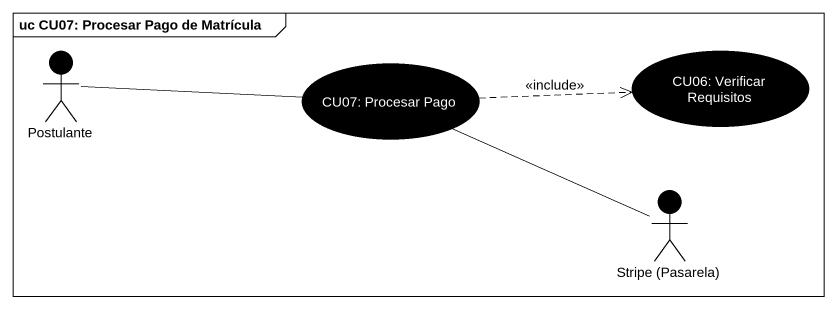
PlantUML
@startuml
mainframe uc CU07: Procesar Pago de Matrícula
actor Postulante #000000
usecase "CU07: Procesar Pago" as CU07_Procesar_Pago #000000
usecase "CU06: Verificar Requisitos" as CU06_Verificar_Requisitos #000000
actor "Stripe (Pasarela)" as Stripe_Pasarela #000000
Postulante -right- CU07_Procesar_Pago
CU07_Procesar_Pago .right.> CU06_Verificar_Requisitos : <<include>>
CU07_Procesar_Pago -right- Stripe_Pasarela
@enduml
